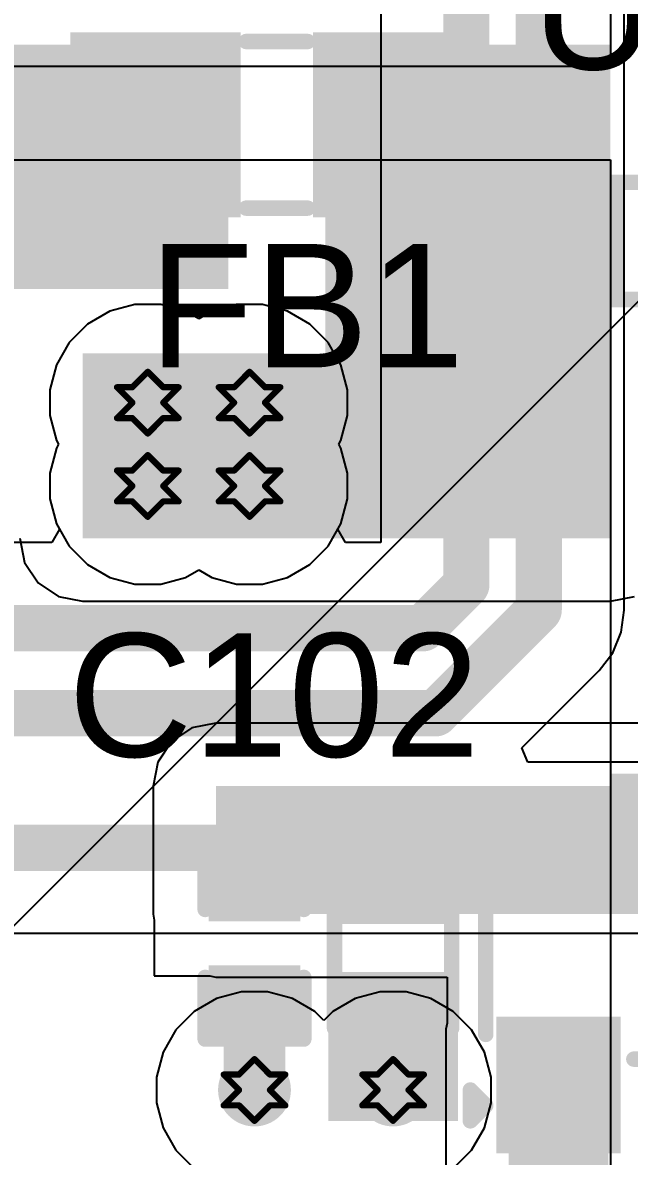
# Model space of a CAD drawing. Header units: inches. Extents: x -3 to 5437, y -3 to 5435.
# Drawn here: x 83.09 to 88.09, y 84.09 to 93.42 of the extents above; entities that cross this region are included whole.
import ezdxf

# ---------------------------------------------------------------- set-up
doc = ezdxf.new("R2010")
doc.units = ezdxf.units.IN
for name, color, linetype in [('Bottom Layer', 5, 'Continuous'), ('Bottom Solder', 6, 'Continuous'), ('Drill Drawing', 1, 'Continuous'), ('GND', 16, 'Continuous'), ('PWR', 76, 'Continuous'), ('Top Layer', 1, 'Continuous'), ('Top Overlay', 2, 'Continuous'), ('Top Paste', 8, 'Continuous'), ('Top Solder', 216, 'Continuous'), ('Via Holes', 16, 'Continuous')]:
    doc.layers.add(name, color=color, linetype=linetype)
doc.styles.add('Arial', font='', dxfattribs={"height": 0.2})
doc.styles.get('Arial').set_extended_font_data('Arial')

# ---------------------------------------------------------------- blocks, each defined once
blk = doc.blocks.new('I___0805_96')
at = {"layer": 'Top Layer'}
for points in [[(-1.6, 0.66), (-0.4, 0.66), (-0.4, -0.66), (-1.6, -0.66)], [(0.4, 0.66), (1.6, 0.66), (1.6, -0.66), (0.4, -0.66)]]:
    blk.add_hatch(color=1, dxfattribs=at).paths.add_polyline_path(points)
at = {"layer": 'Top Paste'}
for points in [[(-1.6, 0.66), (-0.4, 0.66), (-0.4, -0.66), (-1.6, -0.66)], [(0.4, 0.66), (1.6, 0.66), (1.6, -0.66), (0.4, -0.66)]]:
    blk.add_hatch(color=8, dxfattribs=at).paths.add_polyline_path(points)
at = {"layer": 'Top Solder'}
for points in [[(-1.7016, 0.7616), (-0.2984, 0.7616), (-0.2984, -0.7616), (-1.7016, -0.7616)], [(0.2984, 0.7616), (1.7016, 0.7616), (1.7016, -0.7616), (0.2984, -0.7616)]]:
    blk.add_hatch(color=216, dxfattribs=at).paths.add_polyline_path(points)
at = {"layer": 'Top Overlay'}
for points in [[(-0.254, 0.6858, 0.127, 0.127, 0), (0.254, 0.6858, 0.127, 0.127, 0)], [(-0.254, -0.6858, 0.127, 0.127, 0), (0.254, -0.6858, 0.127, 0.127, 0)]]:
    blk.add_lwpolyline(points, format="xyseb", dxfattribs=at)
for points in [[(-0.2857, 0.6858, 0.0635, 0.0635, 1), (-0.2223, 0.6858, 0.0635, 0.0635, 1)], [(0.2223, 0.6858, 0.0635, 0.0635, 1), (0.2857, 0.6858, 0.0635, 0.0635, 1)], [(-0.2857, -0.6858, 0.0635, 0.0635, 1), (-0.2223, -0.6858, 0.0635, 0.0635, 1)], [(0.2223, -0.6858, 0.0635, 0.0635, 1), (0.2857, -0.6858, 0.0635, 0.0635, 1)]]:
    blk.add_lwpolyline(points, format="xyseb", close=True, dxfattribs=at)
blk = doc.blocks.new('SOD_523_103')
at = {"layer": 'Top Layer'}
for points in [[(-0.9, 0.35), (-0.3, 0.35), (-0.3, -0.35), (-0.9, -0.35)], [(0.3, 0.35), (0.9, 0.35), (0.9, -0.35), (0.3, -0.35)]]:
    blk.add_hatch(color=1, dxfattribs=at).paths.add_polyline_path(points)
at = {"layer": 'Top Overlay'}
for points in [[(0.6655, 0.3556), (1.4275, 0.3556), (1.4275, 0.5334), (0.6655, 0.5334)], [(0.9449, -0.381), (1.4275, -0.381), (1.4275, 0.381), (0.9449, 0.381)], [(0.6655, -0.5334), (1.4275, -0.5334), (1.4275, -0.3556), (0.6655, -0.3556)]]:
    blk.add_hatch(color=2, dxfattribs=at).paths.add_polyline_path(points)
at = {"layer": 'Top Paste'}
for points in [[(-0.9, 0.35), (-0.3, 0.35), (-0.3, -0.35), (-0.9, -0.35)], [(0.3, 0.35), (0.9, 0.35), (0.9, -0.35), (0.3, -0.35)]]:
    blk.add_hatch(color=8, dxfattribs=at).paths.add_polyline_path(points)
at = {"layer": 'Top Solder'}
for points in [[(-1.0016, 0.4516), (-0.1984, 0.4516), (-0.1984, -0.4516), (-1.0016, -0.4516)], [(0.1984, 0.4516), (1.0016, 0.4516), (1.0016, -0.4516), (0.1984, -0.4516)]]:
    blk.add_hatch(color=216, dxfattribs=at).paths.add_polyline_path(points)
at = {"layer": 'Top Overlay'}
for points in [[(0.6604, 0.4826, 0.127, 0.127, 0), (-0.6096, 0.4826, 0.127, 0.127, 0)], [(-0.6096, 0.4818, 0.127, 0.127, 0), (-0.6096, 0.4318, 0.127, 0.127, 0)], [(-0.6096, -0.4318, 0.127, 0.127, 0), (-0.6096, -0.4818, 0.127, 0.127, 0)], [(0.6604, -0.4826, 0.127, 0.127, 0), (-0.6096, -0.4826, 0.127, 0.127, 0)]]:
    blk.add_lwpolyline(points, format="xyseb", dxfattribs=at)
for points in [[(-0.6413, 0.4826, 0.0635, 0.0635, 1), (-0.5778, 0.4826, 0.0635, 0.0635, 1)], [(-0.6413, 0.4818, 0.0635, 0.0635, 1), (-0.5778, 0.4818, 0.0635, 0.0635, 1)], [(-0.6413, 0.4318, 0.0635, 0.0635, 1), (-0.5778, 0.4318, 0.0635, 0.0635, 1)], [(0.6287, 0.4826, 0.0635, 0.0635, 1), (0.6921, 0.4826, 0.0635, 0.0635, 1)], [(-0.6413, -0.4318, 0.0635, 0.0635, 1), (-0.5778, -0.4318, 0.0635, 0.0635, 1)], [(-0.6413, -0.4818, 0.0635, 0.0635, 1), (-0.5778, -0.4818, 0.0635, 0.0635, 1)], [(-0.6413, -0.4826, 0.0635, 0.0635, 1), (-0.5778, -0.4826, 0.0635, 0.0635, 1)], [(0.6287, -0.4826, 0.0635, 0.0635, 1), (0.6921, -0.4826, 0.0635, 0.0635, 1)]]:
    blk.add_lwpolyline(points, format="xyseb", close=True, dxfattribs=at)
blk = doc.blocks.new('SOT_23_197')
at = {"layer": 'Top Layer'}
for points in [[(-0.41, 1.46), (0.41, 1.46), (0.41, 0.54), (-0.41, 0.54)], [(-1.36, -0.54), (-0.54, -0.54), (-0.54, -1.46), (-1.36, -1.46)], [(0.54, -0.54), (1.36, -0.54), (1.36, -1.46), (0.54, -1.46)]]:
    blk.add_hatch(color=1, dxfattribs=at).paths.add_polyline_path(points)
at = {"layer": 'Top Paste'}
for points in [[(-0.41, 1.46), (0.41, 1.46), (0.41, 0.54), (-0.41, 0.54)], [(-1.36, -0.54), (-0.54, -0.54), (-0.54, -1.46), (-1.36, -1.46)], [(0.54, -0.54), (1.36, -0.54), (1.36, -1.46), (0.54, -1.46)]]:
    blk.add_hatch(color=8, dxfattribs=at).paths.add_polyline_path(points)
at = {"layer": 'Top Solder'}
for points in [[(-0.5116, 1.5616), (0.5116, 1.5616), (0.5116, 0.4384), (-0.5116, 0.4384)], [(-1.4616, -0.4384), (-0.4384, -0.4384), (-0.4384, -1.5616), (-1.4616, -1.5616)], [(0.4384, -0.4384), (1.4616, -0.4384), (1.4616, -1.5616), (0.4384, -1.5616)]]:
    blk.add_hatch(color=216, dxfattribs=at).paths.add_polyline_path(points)
at = {"layer": 'Top Overlay'}
for points in [[(-1.5494, 0.8128, 0.127, 0.127, 0), (-0.5588, 0.8128, 0.127, 0.127, 0)], [(-1.5494, -0.5842, 0.127, 0.127, 0), (-1.5494, 0.8128, 0.127, 0.127, 0)], [(0.5588, 0.8128, 0.127, 0.127, 0), (1.5494, 0.8128, 0.127, 0.127, 0)], [(1.5494, -0.5842, 0.127, 0.127, 0), (1.5494, 0.8128, 0.127, 0.127, 0)], [(-0.3302, -0.7874, 0.127, 0.127, 0), (0.3302, -0.7874, 0.127, 0.127, 0)], [(-1.6764, -1.2954, 0.127, 0.127, 0), (-1.6764, -1.0414, 0.127, 0.127, 0)], [(-1.6764, -1.0414, 0.127, 0.127, 0), (-1.5494, -1.1684, 0.127, 0.127, 0)], [(-1.6764, -1.2954, 0.127, 0.127, 0), (-1.5494, -1.1684, 0.127, 0.127, 0)]]:
    blk.add_lwpolyline(points, format="xyseb", dxfattribs=at)
for points in [[(-1.5812, 0.8128, 0.0635, 0.0635, 1), (-1.5176, 0.8128, 0.0635, 0.0635, 1)], [(-1.5812, 0.8128, 0.0635, 0.0635, 1), (-1.5176, 0.8128, 0.0635, 0.0635, 1)], [(-0.5905, 0.8128, 0.0635, 0.0635, 1), (-0.5271, 0.8128, 0.0635, 0.0635, 1)], [(0.5271, 0.8128, 0.0635, 0.0635, 1), (0.5905, 0.8128, 0.0635, 0.0635, 1)], [(1.5176, 0.8128, 0.0635, 0.0635, 1), (1.5812, 0.8128, 0.0635, 0.0635, 1)], [(1.5176, 0.8128, 0.0635, 0.0635, 1), (1.5812, 0.8128, 0.0635, 0.0635, 1)], [(-1.5812, -0.5842, 0.0635, 0.0635, 1), (-1.5176, -0.5842, 0.0635, 0.0635, 1)], [(1.5176, -0.5842, 0.0635, 0.0635, 1), (1.5812, -0.5842, 0.0635, 0.0635, 1)], [(-0.3619, -0.7874, 0.0635, 0.0635, 1), (-0.2984, -0.7874, 0.0635, 0.0635, 1)], [(0.2984, -0.7874, 0.0635, 0.0635, 1), (0.3619, -0.7874, 0.0635, 0.0635, 1)], [(-1.7082, -1.0414, 0.0635, 0.0635, 1), (-1.6446, -1.0414, 0.0635, 0.0635, 1)], [(-1.7082, -1.0414, 0.0635, 0.0635, 1), (-1.6446, -1.0414, 0.0635, 0.0635, 1)], [(-1.5812, -1.1684, 0.0635, 0.0635, 1), (-1.5176, -1.1684, 0.0635, 0.0635, 1)], [(-1.5812, -1.1684, 0.0635, 0.0635, 1), (-1.5176, -1.1684, 0.0635, 0.0635, 1)], [(-1.7082, -1.2954, 0.0635, 0.0635, 1), (-1.6446, -1.2954, 0.0635, 0.0635, 1)], [(-1.7082, -1.2954, 0.0635, 0.0635, 1), (-1.6446, -1.2954, 0.0635, 0.0635, 1)]]:
    blk.add_lwpolyline(points, format="xyseb", close=True, dxfattribs=at)
blk = doc.blocks.new('SOD_523_210')
at = {"layer": 'Top Layer'}
for points in [[(-0.9, 0.35), (-0.3, 0.35), (-0.3, -0.35), (-0.9, -0.35)], [(0.3, 0.35), (0.9, 0.35), (0.9, -0.35), (0.3, -0.35)]]:
    blk.add_hatch(color=1, dxfattribs=at).paths.add_polyline_path(points)
at = {"layer": 'Top Overlay'}
for points in [[(0.6604, 0.3556), (1.4224, 0.3556), (1.4224, 0.5334), (0.6604, 0.5334)], [(0.9398, -0.381), (1.4224, -0.381), (1.4224, 0.381), (0.9398, 0.381)], [(0.6604, -0.5334), (1.4224, -0.5334), (1.4224, -0.3556), (0.6604, -0.3556)]]:
    blk.add_hatch(color=2, dxfattribs=at).paths.add_polyline_path(points)
at = {"layer": 'Top Paste'}
for points in [[(-0.9, 0.35), (-0.3, 0.35), (-0.3, -0.35), (-0.9, -0.35)], [(0.3, 0.35), (0.9, 0.35), (0.9, -0.35), (0.3, -0.35)]]:
    blk.add_hatch(color=8, dxfattribs=at).paths.add_polyline_path(points)
at = {"layer": 'Top Solder'}
for points in [[(-1.0016, 0.4516), (-0.1984, 0.4516), (-0.1984, -0.4516), (-1.0016, -0.4516)], [(0.1984, 0.4516), (1.0016, 0.4516), (1.0016, -0.4516), (0.1984, -0.4516)]]:
    blk.add_hatch(color=216, dxfattribs=at).paths.add_polyline_path(points)
at = {"layer": 'Top Overlay'}
for points in [[(0.6604, 0.4826, 0.127, 0.127, 0), (-0.6096, 0.4826, 0.127, 0.127, 0)], [(-0.6096, 0.4318, 0.127, 0.127, 0), (-0.6096, 0.4818, 0.127, 0.127, 0)], [(-0.6096, -0.4818, 0.127, 0.127, 0), (-0.6096, -0.4318, 0.127, 0.127, 0)], [(0.6604, -0.4826, 0.127, 0.127, 0), (-0.6096, -0.4826, 0.127, 0.127, 0)]]:
    blk.add_lwpolyline(points, format="xyseb", dxfattribs=at)
for points in [[(-0.6413, 0.4826, 0.0635, 0.0635, 1), (-0.5778, 0.4826, 0.0635, 0.0635, 1)], [(-0.6413, 0.4818, 0.0635, 0.0635, 1), (-0.5778, 0.4818, 0.0635, 0.0635, 1)], [(-0.6413, 0.4318, 0.0635, 0.0635, 1), (-0.5778, 0.4318, 0.0635, 0.0635, 1)], [(0.6287, 0.4826, 0.0635, 0.0635, 1), (0.6921, 0.4826, 0.0635, 0.0635, 1)], [(-0.6413, -0.4318, 0.0635, 0.0635, 1), (-0.5778, -0.4318, 0.0635, 0.0635, 1)], [(-0.6413, -0.4818, 0.0635, 0.0635, 1), (-0.5778, -0.4818, 0.0635, 0.0635, 1)], [(-0.6413, -0.4826, 0.0635, 0.0635, 1), (-0.5778, -0.4826, 0.0635, 0.0635, 1)], [(0.6287, -0.4826, 0.0635, 0.0635, 1), (0.6921, -0.4826, 0.0635, 0.0635, 1)]]:
    blk.add_lwpolyline(points, format="xyseb", close=True, dxfattribs=at)
blk = doc.blocks.new('C___0402_217')
at = {"layer": 'Top Layer'}
for points in [[(-0.6985, -0.3175), (-0.6985, 0.3175), (-0.2413, 0.3175), (-0.2413, -0.3175)], [(0.2413, -0.3175), (0.2413, 0.3175), (0.6985, 0.3175), (0.6985, -0.3175)]]:
    blk.add_hatch(color=1, dxfattribs=at).paths.add_polyline_path(points)
at = {"layer": 'Top Paste'}
for points in [[(-0.6985, -0.3175), (-0.6985, 0.3175), (-0.2413, 0.3175), (-0.2413, -0.3175)], [(0.2413, -0.3175), (0.2413, 0.3175), (0.6985, 0.3175), (0.6985, -0.3175)]]:
    blk.add_hatch(color=8, dxfattribs=at).paths.add_polyline_path(points)
at = {"layer": 'Top Solder'}
for points in [[(-0.7585, -0.3775), (-0.7585, 0.3775), (-0.1813, 0.3775), (-0.1813, -0.3775)], [(0.1813, -0.3775), (0.1813, 0.3775), (0.7585, 0.3775), (0.7585, -0.3775)]]:
    blk.add_hatch(color=216, dxfattribs=at).paths.add_polyline_path(points)
at = {"layer": 'Top Overlay'}
for points in [[(-0.7874, 0.4064, 0.127, 0.127, 0), (-0.7874, -0.4064, 0.127, 0.127, 0)], [(-0.7874, 0.4064, 0.127, 0.127, 0), (-0.2794, 0.4064, 0.127, 0.127, 0)], [(0.2794, 0.4064, 0.127, 0.127, 0), (0.7874, 0.4064, 0.127, 0.127, 0)], [(0.7874, 0.4064, 0.127, 0.127, 0), (0.7874, -0.4064, 0.127, 0.127, 0)], [(-0.7874, -0.4064, 0.127, 0.127, 0), (-0.2794, -0.4064, 0.127, 0.127, 0)], [(0.2794, -0.4064, 0.127, 0.127, 0), (0.7874, -0.4064, 0.127, 0.127, 0)]]:
    blk.add_lwpolyline(points, format="xyseb", dxfattribs=at)
for points in [[(-0.8191, 0.4064, 0.0635, 0.0635, 1), (-0.7556, 0.4064, 0.0635, 0.0635, 1)], [(-0.8191, 0.4064, 0.0635, 0.0635, 1), (-0.7556, 0.4064, 0.0635, 0.0635, 1)], [(-0.3111, 0.4064, 0.0635, 0.0635, 1), (-0.2477, 0.4064, 0.0635, 0.0635, 1)], [(0.2477, 0.4064, 0.0635, 0.0635, 1), (0.3111, 0.4064, 0.0635, 0.0635, 1)], [(0.7556, 0.4064, 0.0635, 0.0635, 1), (0.8191, 0.4064, 0.0635, 0.0635, 1)], [(0.7556, 0.4064, 0.0635, 0.0635, 1), (0.8191, 0.4064, 0.0635, 0.0635, 1)], [(-0.8191, -0.4064, 0.0635, 0.0635, 1), (-0.7556, -0.4064, 0.0635, 0.0635, 1)], [(-0.8191, -0.4064, 0.0635, 0.0635, 1), (-0.7556, -0.4064, 0.0635, 0.0635, 1)], [(-0.3111, -0.4064, 0.0635, 0.0635, 1), (-0.2477, -0.4064, 0.0635, 0.0635, 1)], [(0.2477, -0.4064, 0.0635, 0.0635, 1), (0.3111, -0.4064, 0.0635, 0.0635, 1)], [(0.7556, -0.4064, 0.0635, 0.0635, 1), (0.8191, -0.4064, 0.0635, 0.0635, 1)], [(0.7556, -0.4064, 0.0635, 0.0635, 1), (0.8191, -0.4064, 0.0635, 0.0635, 1)]]:
    blk.add_lwpolyline(points, format="xyseb", close=True, dxfattribs=at)

msp = doc.modelspace()

# ---------------------------------------------------------------- hatches: boundary and pattern name
at = {"layer": 'Bottom Layer'}
h = msp.add_hatch(color=5, dxfattribs=at)
edge = h.paths.add_edge_path()
edge.add_arc((84.1248, 90.297), 0.3, 0, 360)
h = msp.add_hatch(color=5, dxfattribs=at)
edge = h.paths.add_edge_path()
edge.add_arc((84.963, 90.297), 0.3, 0, 360)
h = msp.add_hatch(color=5, dxfattribs=at)
edge = h.paths.add_edge_path()
edge.add_arc((84.1248, 89.6112), 0.3, 0, 360)
h = msp.add_hatch(color=5, dxfattribs=at)
edge = h.paths.add_edge_path()
edge.add_arc((84.963, 89.6112), 0.3, 0, 360)
h = msp.add_hatch(color=5, dxfattribs=at)
edge = h.paths.add_edge_path()
edge.add_arc((85.0036, 84.6396), 0.3, 0, 360)
h = msp.add_hatch(color=5, dxfattribs=at)
edge = h.paths.add_edge_path()
edge.add_arc((86.1452, 84.6396), 0.3, 0, 360)
at = {"layer": 'GND'}
h = msp.add_hatch(color=16, dxfattribs=at)
edge = h.paths.add_edge_path()
edge.add_arc((84.1248, 90.297), 0.3, 0, 360)
h = msp.add_hatch(color=16, dxfattribs=at)
edge = h.paths.add_edge_path()
edge.add_arc((84.963, 90.297), 0.3, 0, 360)
h = msp.add_hatch(color=16, dxfattribs=at)
edge = h.paths.add_edge_path()
edge.add_arc((84.1248, 89.6112), 0.3, 0, 360)
h = msp.add_hatch(color=16, dxfattribs=at)
edge = h.paths.add_edge_path()
edge.add_arc((84.963, 89.6112), 0.3, 0, 360)
h = msp.add_hatch(color=16, dxfattribs=at)
edge = h.paths.add_edge_path()
edge.add_arc((85.0036, 84.6396), 0.3, 0, 360)
h = msp.add_hatch(color=16, dxfattribs=at)
edge = h.paths.add_edge_path()
edge.add_arc((86.1452, 84.6396), 0.3, 0, 360)
at = {"layer": 'PWR'}
h = msp.add_hatch(color=76, dxfattribs=at)
edge = h.paths.add_edge_path()
edge.add_arc((84.1248, 90.297), 0.3, 0, 360)
h = msp.add_hatch(color=76, dxfattribs=at)
edge = h.paths.add_edge_path()
edge.add_arc((84.963, 90.297), 0.3, 0, 360)
h = msp.add_hatch(color=76, dxfattribs=at)
edge = h.paths.add_edge_path()
edge.add_arc((84.1248, 89.6112), 0.3, 0, 360)
h = msp.add_hatch(color=76, dxfattribs=at)
edge = h.paths.add_edge_path()
edge.add_arc((84.963, 89.6112), 0.3, 0, 360)
h = msp.add_hatch(color=76, dxfattribs=at)
edge = h.paths.add_edge_path()
edge.add_arc((85.0036, 84.6396), 0.3, 0, 360)
h = msp.add_hatch(color=76, dxfattribs=at)
edge = h.paths.add_edge_path()
edge.add_arc((86.1452, 84.6396), 0.3, 0, 360)
at = {"layer": 'Top Layer'}
for points in [[(72.373, 92.4401), (83.9616, 92.4401), (83.9616, 93.2443), (72.373, 93.2443)], [(78.7228, 91.2329), (84.7882, 91.2329), (84.7882, 93.2439), (78.7228, 93.2439)], [(85.5882, 89.1803), (87.9348, 89.1803), (87.9348, 93.2439), (85.5882, 93.2439)], [(83.5882, 89.1803), (87.8496, 89.1803), (87.8496, 90.7043), (83.5882, 90.7043)], [(84.6861, 86.0872), (89.818, 86.0872), (89.818, 87.1408), (84.6861, 87.1408)], [(87.098, 83.224), (87.918, 83.224), (87.918, 85.1408), (87.098, 85.1408)]]:
    msp.add_hatch(color=1, dxfattribs=at).paths.add_polyline_path(points)
h = msp.add_hatch(color=1, dxfattribs=at)
edge = h.paths.add_edge_path()
edge.add_arc((84.1248, 90.297), 0.3, 0, 360)
h = msp.add_hatch(color=1, dxfattribs=at)
edge = h.paths.add_edge_path()
edge.add_arc((84.963, 90.297), 0.3, 0, 360)
h = msp.add_hatch(color=1, dxfattribs=at)
edge = h.paths.add_edge_path()
edge.add_arc((84.1248, 89.6112), 0.3, 0, 360)
h = msp.add_hatch(color=1, dxfattribs=at)
edge = h.paths.add_edge_path()
edge.add_arc((84.963, 89.6112), 0.3, 0, 360)
h = msp.add_hatch(color=1, dxfattribs=at)
edge = h.paths.add_edge_path()
edge.add_arc((85.0036, 84.6396), 0.3, 0, 360)
h = msp.add_hatch(color=1, dxfattribs=at)
edge = h.paths.add_edge_path()
edge.add_arc((86.1452, 84.6396), 0.3, 0, 360)
at = {"layer": 'Via Holes'}
h = msp.add_hatch(color=7, dxfattribs=at)
edge = h.paths.add_edge_path()
edge.add_arc((84.1248, 90.297), 0.15, 0, 360)
h = msp.add_hatch(color=7, dxfattribs=at)
edge = h.paths.add_edge_path()
edge.add_arc((84.963, 90.297), 0.15, 0, 360)
h = msp.add_hatch(color=7, dxfattribs=at)
edge = h.paths.add_edge_path()
edge.add_arc((84.1248, 89.6112), 0.15, 0, 360)
h = msp.add_hatch(color=7, dxfattribs=at)
edge = h.paths.add_edge_path()
edge.add_arc((84.963, 89.6112), 0.15, 0, 360)
h = msp.add_hatch(color=7, dxfattribs=at)
edge = h.paths.add_edge_path()
edge.add_arc((85.0036, 84.6396), 0.15, 0, 360)
h = msp.add_hatch(color=7, dxfattribs=at)
edge = h.paths.add_edge_path()
edge.add_arc((86.1452, 84.6396), 0.15, 0, 360)

# ---------------------------------------------------------------- linework, layer by layer
at = {"layer": 'Bottom Layer'}
for p, q in [((88.0491, 88.5902), (88.0491, 93.8904)), ((86.0438, 93.8224), (86.0438, 89.1446)), ((84.0184, 91.105), (83.8129, 91.0499)), ((84.2312, 91.105), (84.0184, 91.105)), ((84.4367, 91.0499), (84.2312, 91.105)), ((84.8566, 91.105), (84.6511, 91.0499)), ((85.0694, 91.105), (84.8566, 91.105)), ((85.2749, 91.0499), (85.0694, 91.105)), ((83.8129, 91.0499), (83.6287, 90.9436)), ((84.5439, 90.988), (84.4367, 91.0499)), ((84.6511, 91.0499), (84.5439, 90.988)), ((85.4591, 90.9436), (85.2749, 91.0499)), ((83.6287, 90.9436), (83.4783, 90.7931)), ((85.6096, 90.7931), (85.4591, 90.9436)), ((83.4783, 90.7931), (83.3719, 90.6089)), ((85.7159, 90.6089), (85.6096, 90.7931)), ((83.3719, 90.6089), (83.3168, 90.4034)), ((85.771, 90.4034), (85.7159, 90.6089)), ((83.3168, 90.4034), (83.3168, 90.1906)), ((85.771, 90.1906), (85.771, 90.4034)), ((83.3168, 90.1906), (83.3719, 89.9851)), ((85.7159, 89.9851), (85.771, 90.1906)), ((83.3719, 89.9851), (83.3898, 89.9541)), ((83.3898, 89.9541), (83.3719, 89.9231)), ((85.698, 89.9541), (85.7159, 89.9851)), ((85.7159, 89.9231), (85.698, 89.9541)), ((83.3719, 89.9231), (83.3168, 89.7176)), ((85.771, 89.7176), (85.7159, 89.9231)), ((83.3168, 89.7176), (83.3168, 89.5048)), ((85.771, 89.5048), (85.771, 89.7176)), ((83.3168, 89.5048), (83.3719, 89.2993)), ((85.7159, 89.2993), (85.771, 89.5048)), ((83.3977, 89.2546), (83.3342, 89.1446)), ((83.3719, 89.2993), (83.3977, 89.2546)), ((85.6901, 89.2546), (85.7159, 89.2993)), ((85.7536, 89.1446), (85.6901, 89.2546)), ((83.3342, 89.1446), (77.4552, 89.1446)), ((86.0438, 89.1446), (85.7536, 89.1446)), ((88.0251, 88.4079), (88.0491, 88.5902)), ((87.9547, 88.238), (88.0251, 88.4079)), ((87.8428, 88.092), (87.9547, 88.238)), ((87.2064, 87.4556), (87.8428, 88.092)), ((87.255, 87.3383), (87.2064, 87.4556)), ((88.9495, 87.3383), (87.255, 87.3383)), ((81.3088, 85.9293), (88.9495, 85.9293))]:
    msp.add_line(p, q, dxfattribs=at)
for points in [[(86.7484, 88.7975, 0.381, 0.381, 0), (86.7484, 94.2123, 0.381, 0.381, 0)], [(87.3446, 88.5902, 0.381, 0.381, 0), (87.3446, 94.1823, 0.381, 0.381, 0)], [(86.3909, 88.4401, 0.381, 0.381, 0), (86.7484, 88.7975, 0.381, 0.381, 0)], [(86.4944, 87.7401, 0.381, 0.381, 0), (87.3446, 88.5902, 0.381, 0.381, 0)], [(77.0595, 88.4401, 0.381, 0.381, 0), (86.3909, 88.4401, 0.381, 0.381, 0)], [(78.383, 87.7401, 0.381, 0.381, 0), (86.4944, 87.7401, 0.381, 0.381, 0)], [(73.8006, 86.6338, 0.381, 0.381, 0), (89.3452, 86.6338, 0.381, 0.381, 0)]]:
    msp.add_lwpolyline(points, format="xyseb", dxfattribs=at)
for points in [[(86.6531, 88.7975, 0.1905, 0.1905, 1), (86.8436, 88.7975, 0.1905, 0.1905, 1)], [(86.6531, 88.7975, 0.1905, 0.1905, 1), (86.8436, 88.7975, 0.1905, 0.1905, 1)], [(87.2493, 88.5902, 0.1905, 0.1905, 1), (87.4398, 88.5902, 0.1905, 0.1905, 1)], [(87.2493, 88.5902, 0.1905, 0.1905, 1), (87.4398, 88.5902, 0.1905, 0.1905, 1)], [(86.2957, 88.4401, 0.1905, 0.1905, 1), (86.4862, 88.4401, 0.1905, 0.1905, 1)], [(86.2957, 88.4401, 0.1905, 0.1905, 1), (86.4862, 88.4401, 0.1905, 0.1905, 1)], [(86.3992, 87.7401, 0.1905, 0.1905, 1), (86.5897, 87.7401, 0.1905, 0.1905, 1)], [(86.3992, 87.7401, 0.1905, 0.1905, 1), (86.5897, 87.7401, 0.1905, 0.1905, 1)]]:
    msp.add_lwpolyline(points, format="xyseb", close=True, dxfattribs=at)
at = {"layer": 'Bottom Solder'}
msp.add_line((0.3381, 3.382), (5436.9008, 5435.1662), dxfattribs=at)
at = {"layer": 'Drill Drawing'}
for points in [[(83.9978, 90.424, 0.0508, 0.0508, 0), (84.1248, 90.551, 0.0508, 0.0508, 0)], [(84.1248, 90.551, 0.0508, 0.0508, 0), (84.2518, 90.424, 0.0508, 0.0508, 0)], [(84.836, 90.424, 0.0508, 0.0508, 0), (84.963, 90.551, 0.0508, 0.0508, 0)], [(84.963, 90.551, 0.0508, 0.0508, 0), (85.09, 90.424, 0.0508, 0.0508, 0)], [(83.8708, 90.424, 0.0508, 0.0508, 0), (83.9978, 90.297, 0.0508, 0.0508, 0)], [(83.8708, 90.424, 0.0508, 0.0508, 0), (83.9978, 90.424, 0.0508, 0.0508, 0)], [(84.2518, 90.424, 0.0508, 0.0508, 0), (84.3788, 90.424, 0.0508, 0.0508, 0)], [(84.2518, 90.297, 0.0508, 0.0508, 0), (84.3788, 90.424, 0.0508, 0.0508, 0)], [(84.709, 90.424, 0.0508, 0.0508, 0), (84.836, 90.297, 0.0508, 0.0508, 0)], [(84.709, 90.424, 0.0508, 0.0508, 0), (84.836, 90.424, 0.0508, 0.0508, 0)], [(85.09, 90.424, 0.0508, 0.0508, 0), (85.217, 90.424, 0.0508, 0.0508, 0)], [(85.09, 90.297, 0.0508, 0.0508, 0), (85.217, 90.424, 0.0508, 0.0508, 0)], [(83.8708, 90.17, 0.0508, 0.0508, 0), (83.9978, 90.297, 0.0508, 0.0508, 0)], [(84.2518, 90.297, 0.0508, 0.0508, 0), (84.3788, 90.17, 0.0508, 0.0508, 0)], [(84.709, 90.17, 0.0508, 0.0508, 0), (84.836, 90.297, 0.0508, 0.0508, 0)], [(85.09, 90.297, 0.0508, 0.0508, 0), (85.217, 90.17, 0.0508, 0.0508, 0)], [(83.8708, 90.17, 0.0508, 0.0508, 0), (83.9978, 90.17, 0.0508, 0.0508, 0)], [(83.9978, 90.17, 0.0508, 0.0508, 0), (84.1248, 90.043, 0.0508, 0.0508, 0)], [(84.1248, 90.043, 0.0508, 0.0508, 0), (84.2518, 90.17, 0.0508, 0.0508, 0)], [(84.2518, 90.17, 0.0508, 0.0508, 0), (84.3788, 90.17, 0.0508, 0.0508, 0)], [(84.709, 90.17, 0.0508, 0.0508, 0), (84.836, 90.17, 0.0508, 0.0508, 0)], [(84.836, 90.17, 0.0508, 0.0508, 0), (84.963, 90.043, 0.0508, 0.0508, 0)], [(84.963, 90.043, 0.0508, 0.0508, 0), (85.09, 90.17, 0.0508, 0.0508, 0)], [(85.09, 90.17, 0.0508, 0.0508, 0), (85.217, 90.17, 0.0508, 0.0508, 0)], [(83.9978, 89.7382, 0.0508, 0.0508, 0), (84.1248, 89.8652, 0.0508, 0.0508, 0)], [(84.1248, 89.8652, 0.0508, 0.0508, 0), (84.2518, 89.7382, 0.0508, 0.0508, 0)], [(84.836, 89.7382, 0.0508, 0.0508, 0), (84.963, 89.8652, 0.0508, 0.0508, 0)], [(84.963, 89.8652, 0.0508, 0.0508, 0), (85.09, 89.7382, 0.0508, 0.0508, 0)], [(83.8708, 89.7382, 0.0508, 0.0508, 0), (83.9978, 89.6112, 0.0508, 0.0508, 0)], [(83.8708, 89.7382, 0.0508, 0.0508, 0), (83.9978, 89.7382, 0.0508, 0.0508, 0)], [(84.2518, 89.7382, 0.0508, 0.0508, 0), (84.3788, 89.7382, 0.0508, 0.0508, 0)], [(84.2518, 89.6112, 0.0508, 0.0508, 0), (84.3788, 89.7382, 0.0508, 0.0508, 0)], [(84.709, 89.7382, 0.0508, 0.0508, 0), (84.836, 89.6112, 0.0508, 0.0508, 0)], [(84.709, 89.7382, 0.0508, 0.0508, 0), (84.836, 89.7382, 0.0508, 0.0508, 0)], [(85.09, 89.7382, 0.0508, 0.0508, 0), (85.217, 89.7382, 0.0508, 0.0508, 0)], [(85.09, 89.6112, 0.0508, 0.0508, 0), (85.217, 89.7382, 0.0508, 0.0508, 0)], [(83.8708, 89.4842, 0.0508, 0.0508, 0), (83.9978, 89.6112, 0.0508, 0.0508, 0)], [(84.2518, 89.6112, 0.0508, 0.0508, 0), (84.3788, 89.4842, 0.0508, 0.0508, 0)], [(84.709, 89.4842, 0.0508, 0.0508, 0), (84.836, 89.6112, 0.0508, 0.0508, 0)], [(85.09, 89.6112, 0.0508, 0.0508, 0), (85.217, 89.4842, 0.0508, 0.0508, 0)], [(83.8708, 89.4842, 0.0508, 0.0508, 0), (83.9978, 89.4842, 0.0508, 0.0508, 0)], [(83.9978, 89.4842, 0.0508, 0.0508, 0), (84.1248, 89.3572, 0.0508, 0.0508, 0)], [(84.1248, 89.3572, 0.0508, 0.0508, 0), (84.2518, 89.4842, 0.0508, 0.0508, 0)], [(84.2518, 89.4842, 0.0508, 0.0508, 0), (84.3788, 89.4842, 0.0508, 0.0508, 0)], [(84.709, 89.4842, 0.0508, 0.0508, 0), (84.836, 89.4842, 0.0508, 0.0508, 0)], [(84.836, 89.4842, 0.0508, 0.0508, 0), (84.963, 89.3572, 0.0508, 0.0508, 0)], [(84.963, 89.3572, 0.0508, 0.0508, 0), (85.09, 89.4842, 0.0508, 0.0508, 0)], [(85.09, 89.4842, 0.0508, 0.0508, 0), (85.217, 89.4842, 0.0508, 0.0508, 0)], [(84.8766, 84.7666, 0.0508, 0.0508, 0), (85.0036, 84.8936, 0.0508, 0.0508, 0)], [(85.0036, 84.8936, 0.0508, 0.0508, 0), (85.1306, 84.7666, 0.0508, 0.0508, 0)], [(86.0182, 84.7666, 0.0508, 0.0508, 0), (86.1452, 84.8936, 0.0508, 0.0508, 0)], [(86.1452, 84.8936, 0.0508, 0.0508, 0), (86.2722, 84.7666, 0.0508, 0.0508, 0)], [(84.7496, 84.7666, 0.0508, 0.0508, 0), (84.8766, 84.6396, 0.0508, 0.0508, 0)], [(84.7496, 84.7666, 0.0508, 0.0508, 0), (84.8766, 84.7666, 0.0508, 0.0508, 0)], [(85.1306, 84.7666, 0.0508, 0.0508, 0), (85.2576, 84.7666, 0.0508, 0.0508, 0)], [(85.1306, 84.6396, 0.0508, 0.0508, 0), (85.2576, 84.7666, 0.0508, 0.0508, 0)], [(85.8912, 84.7666, 0.0508, 0.0508, 0), (86.0182, 84.6396, 0.0508, 0.0508, 0)], [(85.8912, 84.7666, 0.0508, 0.0508, 0), (86.0182, 84.7666, 0.0508, 0.0508, 0)], [(86.2722, 84.7666, 0.0508, 0.0508, 0), (86.3992, 84.7666, 0.0508, 0.0508, 0)], [(86.2722, 84.6396, 0.0508, 0.0508, 0), (86.3992, 84.7666, 0.0508, 0.0508, 0)], [(84.7496, 84.5126, 0.0508, 0.0508, 0), (84.8766, 84.6396, 0.0508, 0.0508, 0)], [(85.1306, 84.6396, 0.0508, 0.0508, 0), (85.2576, 84.5126, 0.0508, 0.0508, 0)], [(85.8912, 84.5126, 0.0508, 0.0508, 0), (86.0182, 84.6396, 0.0508, 0.0508, 0)], [(86.2722, 84.6396, 0.0508, 0.0508, 0), (86.3992, 84.5126, 0.0508, 0.0508, 0)], [(84.7496, 84.5126, 0.0508, 0.0508, 0), (84.8766, 84.5126, 0.0508, 0.0508, 0)], [(84.8766, 84.5126, 0.0508, 0.0508, 0), (85.0036, 84.3856, 0.0508, 0.0508, 0)], [(85.0036, 84.3856, 0.0508, 0.0508, 0), (85.1306, 84.5126, 0.0508, 0.0508, 0)], [(85.1306, 84.5126, 0.0508, 0.0508, 0), (85.2576, 84.5126, 0.0508, 0.0508, 0)], [(85.8912, 84.5126, 0.0508, 0.0508, 0), (86.0182, 84.5126, 0.0508, 0.0508, 0)], [(86.0182, 84.5126, 0.0508, 0.0508, 0), (86.1452, 84.3856, 0.0508, 0.0508, 0)], [(86.1452, 84.3856, 0.0508, 0.0508, 0), (86.2722, 84.5126, 0.0508, 0.0508, 0)], [(86.2722, 84.5126, 0.0508, 0.0508, 0), (86.3992, 84.5126, 0.0508, 0.0508, 0)]]:
    msp.add_lwpolyline(points, format="xyseb", dxfattribs=at)
for points in [[(84.1121, 90.551, 0.0254, 0.0254, 1), (84.1375, 90.551, 0.0254, 0.0254, 1)], [(84.1121, 90.551, 0.0254, 0.0254, 1), (84.1375, 90.551, 0.0254, 0.0254, 1)], [(84.9503, 90.551, 0.0254, 0.0254, 1), (84.9757, 90.551, 0.0254, 0.0254, 1)], [(84.9503, 90.551, 0.0254, 0.0254, 1), (84.9757, 90.551, 0.0254, 0.0254, 1)], [(83.8581, 90.424, 0.0254, 0.0254, 1), (83.8835, 90.424, 0.0254, 0.0254, 1)], [(83.8581, 90.424, 0.0254, 0.0254, 1), (83.8835, 90.424, 0.0254, 0.0254, 1)], [(83.9851, 90.424, 0.0254, 0.0254, 1), (84.0105, 90.424, 0.0254, 0.0254, 1)], [(83.9851, 90.424, 0.0254, 0.0254, 1), (84.0105, 90.424, 0.0254, 0.0254, 1)], [(84.2391, 90.424, 0.0254, 0.0254, 1), (84.2645, 90.424, 0.0254, 0.0254, 1)], [(84.2391, 90.424, 0.0254, 0.0254, 1), (84.2645, 90.424, 0.0254, 0.0254, 1)], [(84.3661, 90.424, 0.0254, 0.0254, 1), (84.3915, 90.424, 0.0254, 0.0254, 1)], [(84.3661, 90.424, 0.0254, 0.0254, 1), (84.3915, 90.424, 0.0254, 0.0254, 1)], [(84.6963, 90.424, 0.0254, 0.0254, 1), (84.7217, 90.424, 0.0254, 0.0254, 1)], [(84.6963, 90.424, 0.0254, 0.0254, 1), (84.7217, 90.424, 0.0254, 0.0254, 1)], [(84.8233, 90.424, 0.0254, 0.0254, 1), (84.8487, 90.424, 0.0254, 0.0254, 1)], [(84.8233, 90.424, 0.0254, 0.0254, 1), (84.8487, 90.424, 0.0254, 0.0254, 1)], [(85.0773, 90.424, 0.0254, 0.0254, 1), (85.1027, 90.424, 0.0254, 0.0254, 1)], [(85.0773, 90.424, 0.0254, 0.0254, 1), (85.1027, 90.424, 0.0254, 0.0254, 1)], [(85.2043, 90.424, 0.0254, 0.0254, 1), (85.2297, 90.424, 0.0254, 0.0254, 1)], [(85.2043, 90.424, 0.0254, 0.0254, 1), (85.2297, 90.424, 0.0254, 0.0254, 1)], [(83.9851, 90.297, 0.0254, 0.0254, 1), (84.0105, 90.297, 0.0254, 0.0254, 1)], [(83.9851, 90.297, 0.0254, 0.0254, 1), (84.0105, 90.297, 0.0254, 0.0254, 1)], [(84.2391, 90.297, 0.0254, 0.0254, 1), (84.2645, 90.297, 0.0254, 0.0254, 1)], [(84.2391, 90.297, 0.0254, 0.0254, 1), (84.2645, 90.297, 0.0254, 0.0254, 1)], [(84.8233, 90.297, 0.0254, 0.0254, 1), (84.8487, 90.297, 0.0254, 0.0254, 1)], [(84.8233, 90.297, 0.0254, 0.0254, 1), (84.8487, 90.297, 0.0254, 0.0254, 1)], [(85.0773, 90.297, 0.0254, 0.0254, 1), (85.1027, 90.297, 0.0254, 0.0254, 1)], [(85.0773, 90.297, 0.0254, 0.0254, 1), (85.1027, 90.297, 0.0254, 0.0254, 1)], [(83.8581, 90.17, 0.0254, 0.0254, 1), (83.8835, 90.17, 0.0254, 0.0254, 1)], [(83.8581, 90.17, 0.0254, 0.0254, 1), (83.8835, 90.17, 0.0254, 0.0254, 1)], [(83.9851, 90.17, 0.0254, 0.0254, 1), (84.0105, 90.17, 0.0254, 0.0254, 1)], [(83.9851, 90.17, 0.0254, 0.0254, 1), (84.0105, 90.17, 0.0254, 0.0254, 1)], [(84.2391, 90.17, 0.0254, 0.0254, 1), (84.2645, 90.17, 0.0254, 0.0254, 1)], [(84.2391, 90.17, 0.0254, 0.0254, 1), (84.2645, 90.17, 0.0254, 0.0254, 1)], [(84.3661, 90.17, 0.0254, 0.0254, 1), (84.3915, 90.17, 0.0254, 0.0254, 1)], [(84.3661, 90.17, 0.0254, 0.0254, 1), (84.3915, 90.17, 0.0254, 0.0254, 1)], [(84.6963, 90.17, 0.0254, 0.0254, 1), (84.7217, 90.17, 0.0254, 0.0254, 1)], [(84.6963, 90.17, 0.0254, 0.0254, 1), (84.7217, 90.17, 0.0254, 0.0254, 1)], [(84.8233, 90.17, 0.0254, 0.0254, 1), (84.8487, 90.17, 0.0254, 0.0254, 1)], [(84.8233, 90.17, 0.0254, 0.0254, 1), (84.8487, 90.17, 0.0254, 0.0254, 1)], [(85.0773, 90.17, 0.0254, 0.0254, 1), (85.1027, 90.17, 0.0254, 0.0254, 1)], [(85.0773, 90.17, 0.0254, 0.0254, 1), (85.1027, 90.17, 0.0254, 0.0254, 1)], [(85.2043, 90.17, 0.0254, 0.0254, 1), (85.2297, 90.17, 0.0254, 0.0254, 1)], [(85.2043, 90.17, 0.0254, 0.0254, 1), (85.2297, 90.17, 0.0254, 0.0254, 1)], [(84.1121, 90.043, 0.0254, 0.0254, 1), (84.1375, 90.043, 0.0254, 0.0254, 1)], [(84.1121, 90.043, 0.0254, 0.0254, 1), (84.1375, 90.043, 0.0254, 0.0254, 1)], [(84.9503, 90.043, 0.0254, 0.0254, 1), (84.9757, 90.043, 0.0254, 0.0254, 1)], [(84.9503, 90.043, 0.0254, 0.0254, 1), (84.9757, 90.043, 0.0254, 0.0254, 1)], [(84.1121, 89.8652, 0.0254, 0.0254, 1), (84.1375, 89.8652, 0.0254, 0.0254, 1)], [(84.1121, 89.8652, 0.0254, 0.0254, 1), (84.1375, 89.8652, 0.0254, 0.0254, 1)], [(84.9503, 89.8652, 0.0254, 0.0254, 1), (84.9757, 89.8652, 0.0254, 0.0254, 1)], [(84.9503, 89.8652, 0.0254, 0.0254, 1), (84.9757, 89.8652, 0.0254, 0.0254, 1)], [(83.8581, 89.7382, 0.0254, 0.0254, 1), (83.8835, 89.7382, 0.0254, 0.0254, 1)], [(83.8581, 89.7382, 0.0254, 0.0254, 1), (83.8835, 89.7382, 0.0254, 0.0254, 1)], [(83.9851, 89.7382, 0.0254, 0.0254, 1), (84.0105, 89.7382, 0.0254, 0.0254, 1)], [(83.9851, 89.7382, 0.0254, 0.0254, 1), (84.0105, 89.7382, 0.0254, 0.0254, 1)], [(84.2391, 89.7382, 0.0254, 0.0254, 1), (84.2645, 89.7382, 0.0254, 0.0254, 1)], [(84.2391, 89.7382, 0.0254, 0.0254, 1), (84.2645, 89.7382, 0.0254, 0.0254, 1)], [(84.3661, 89.7382, 0.0254, 0.0254, 1), (84.3915, 89.7382, 0.0254, 0.0254, 1)], [(84.3661, 89.7382, 0.0254, 0.0254, 1), (84.3915, 89.7382, 0.0254, 0.0254, 1)], [(84.6963, 89.7382, 0.0254, 0.0254, 1), (84.7217, 89.7382, 0.0254, 0.0254, 1)], [(84.6963, 89.7382, 0.0254, 0.0254, 1), (84.7217, 89.7382, 0.0254, 0.0254, 1)], [(84.8233, 89.7382, 0.0254, 0.0254, 1), (84.8487, 89.7382, 0.0254, 0.0254, 1)], [(84.8233, 89.7382, 0.0254, 0.0254, 1), (84.8487, 89.7382, 0.0254, 0.0254, 1)], [(85.0773, 89.7382, 0.0254, 0.0254, 1), (85.1027, 89.7382, 0.0254, 0.0254, 1)], [(85.0773, 89.7382, 0.0254, 0.0254, 1), (85.1027, 89.7382, 0.0254, 0.0254, 1)], [(85.2043, 89.7382, 0.0254, 0.0254, 1), (85.2297, 89.7382, 0.0254, 0.0254, 1)], [(85.2043, 89.7382, 0.0254, 0.0254, 1), (85.2297, 89.7382, 0.0254, 0.0254, 1)], [(83.9851, 89.6112, 0.0254, 0.0254, 1), (84.0105, 89.6112, 0.0254, 0.0254, 1)], [(83.9851, 89.6112, 0.0254, 0.0254, 1), (84.0105, 89.6112, 0.0254, 0.0254, 1)], [(84.2391, 89.6112, 0.0254, 0.0254, 1), (84.2645, 89.6112, 0.0254, 0.0254, 1)], [(84.2391, 89.6112, 0.0254, 0.0254, 1), (84.2645, 89.6112, 0.0254, 0.0254, 1)], [(84.8233, 89.6112, 0.0254, 0.0254, 1), (84.8487, 89.6112, 0.0254, 0.0254, 1)], [(84.8233, 89.6112, 0.0254, 0.0254, 1), (84.8487, 89.6112, 0.0254, 0.0254, 1)], [(85.0773, 89.6112, 0.0254, 0.0254, 1), (85.1027, 89.6112, 0.0254, 0.0254, 1)], [(85.0773, 89.6112, 0.0254, 0.0254, 1), (85.1027, 89.6112, 0.0254, 0.0254, 1)], [(83.8581, 89.4842, 0.0254, 0.0254, 1), (83.8835, 89.4842, 0.0254, 0.0254, 1)], [(83.8581, 89.4842, 0.0254, 0.0254, 1), (83.8835, 89.4842, 0.0254, 0.0254, 1)], [(83.9851, 89.4842, 0.0254, 0.0254, 1), (84.0105, 89.4842, 0.0254, 0.0254, 1)], [(83.9851, 89.4842, 0.0254, 0.0254, 1), (84.0105, 89.4842, 0.0254, 0.0254, 1)], [(84.2391, 89.4842, 0.0254, 0.0254, 1), (84.2645, 89.4842, 0.0254, 0.0254, 1)], [(84.2391, 89.4842, 0.0254, 0.0254, 1), (84.2645, 89.4842, 0.0254, 0.0254, 1)], [(84.3661, 89.4842, 0.0254, 0.0254, 1), (84.3915, 89.4842, 0.0254, 0.0254, 1)], [(84.3661, 89.4842, 0.0254, 0.0254, 1), (84.3915, 89.4842, 0.0254, 0.0254, 1)], [(84.6963, 89.4842, 0.0254, 0.0254, 1), (84.7217, 89.4842, 0.0254, 0.0254, 1)], [(84.6963, 89.4842, 0.0254, 0.0254, 1), (84.7217, 89.4842, 0.0254, 0.0254, 1)], [(84.8233, 89.4842, 0.0254, 0.0254, 1), (84.8487, 89.4842, 0.0254, 0.0254, 1)], [(84.8233, 89.4842, 0.0254, 0.0254, 1), (84.8487, 89.4842, 0.0254, 0.0254, 1)], [(85.0773, 89.4842, 0.0254, 0.0254, 1), (85.1027, 89.4842, 0.0254, 0.0254, 1)], [(85.0773, 89.4842, 0.0254, 0.0254, 1), (85.1027, 89.4842, 0.0254, 0.0254, 1)], [(85.2043, 89.4842, 0.0254, 0.0254, 1), (85.2297, 89.4842, 0.0254, 0.0254, 1)], [(85.2043, 89.4842, 0.0254, 0.0254, 1), (85.2297, 89.4842, 0.0254, 0.0254, 1)], [(84.1121, 89.3572, 0.0254, 0.0254, 1), (84.1375, 89.3572, 0.0254, 0.0254, 1)], [(84.1121, 89.3572, 0.0254, 0.0254, 1), (84.1375, 89.3572, 0.0254, 0.0254, 1)], [(84.9503, 89.3572, 0.0254, 0.0254, 1), (84.9757, 89.3572, 0.0254, 0.0254, 1)], [(84.9503, 89.3572, 0.0254, 0.0254, 1), (84.9757, 89.3572, 0.0254, 0.0254, 1)], [(84.9909, 84.8936, 0.0254, 0.0254, 1), (85.0163, 84.8936, 0.0254, 0.0254, 1)], [(84.9909, 84.8936, 0.0254, 0.0254, 1), (85.0163, 84.8936, 0.0254, 0.0254, 1)], [(86.1325, 84.8936, 0.0254, 0.0254, 1), (86.1579, 84.8936, 0.0254, 0.0254, 1)], [(86.1325, 84.8936, 0.0254, 0.0254, 1), (86.1579, 84.8936, 0.0254, 0.0254, 1)], [(84.7369, 84.7666, 0.0254, 0.0254, 1), (84.7623, 84.7666, 0.0254, 0.0254, 1)], [(84.7369, 84.7666, 0.0254, 0.0254, 1), (84.7623, 84.7666, 0.0254, 0.0254, 1)], [(84.8639, 84.7666, 0.0254, 0.0254, 1), (84.8893, 84.7666, 0.0254, 0.0254, 1)], [(84.8639, 84.7666, 0.0254, 0.0254, 1), (84.8893, 84.7666, 0.0254, 0.0254, 1)], [(85.1179, 84.7666, 0.0254, 0.0254, 1), (85.1433, 84.7666, 0.0254, 0.0254, 1)], [(85.1179, 84.7666, 0.0254, 0.0254, 1), (85.1433, 84.7666, 0.0254, 0.0254, 1)], [(85.2449, 84.7666, 0.0254, 0.0254, 1), (85.2703, 84.7666, 0.0254, 0.0254, 1)], [(85.2449, 84.7666, 0.0254, 0.0254, 1), (85.2703, 84.7666, 0.0254, 0.0254, 1)], [(85.8785, 84.7666, 0.0254, 0.0254, 1), (85.9039, 84.7666, 0.0254, 0.0254, 1)], [(85.8785, 84.7666, 0.0254, 0.0254, 1), (85.9039, 84.7666, 0.0254, 0.0254, 1)], [(86.0055, 84.7666, 0.0254, 0.0254, 1), (86.0309, 84.7666, 0.0254, 0.0254, 1)], [(86.0055, 84.7666, 0.0254, 0.0254, 1), (86.0309, 84.7666, 0.0254, 0.0254, 1)], [(86.2595, 84.7666, 0.0254, 0.0254, 1), (86.2849, 84.7666, 0.0254, 0.0254, 1)], [(86.2595, 84.7666, 0.0254, 0.0254, 1), (86.2849, 84.7666, 0.0254, 0.0254, 1)], [(86.3865, 84.7666, 0.0254, 0.0254, 1), (86.4119, 84.7666, 0.0254, 0.0254, 1)], [(86.3865, 84.7666, 0.0254, 0.0254, 1), (86.4119, 84.7666, 0.0254, 0.0254, 1)], [(84.8639, 84.6396, 0.0254, 0.0254, 1), (84.8893, 84.6396, 0.0254, 0.0254, 1)], [(84.8639, 84.6396, 0.0254, 0.0254, 1), (84.8893, 84.6396, 0.0254, 0.0254, 1)], [(85.1179, 84.6396, 0.0254, 0.0254, 1), (85.1433, 84.6396, 0.0254, 0.0254, 1)], [(85.1179, 84.6396, 0.0254, 0.0254, 1), (85.1433, 84.6396, 0.0254, 0.0254, 1)], [(86.0055, 84.6396, 0.0254, 0.0254, 1), (86.0309, 84.6396, 0.0254, 0.0254, 1)], [(86.0055, 84.6396, 0.0254, 0.0254, 1), (86.0309, 84.6396, 0.0254, 0.0254, 1)], [(86.2595, 84.6396, 0.0254, 0.0254, 1), (86.2849, 84.6396, 0.0254, 0.0254, 1)], [(86.2595, 84.6396, 0.0254, 0.0254, 1), (86.2849, 84.6396, 0.0254, 0.0254, 1)], [(84.7369, 84.5126, 0.0254, 0.0254, 1), (84.7623, 84.5126, 0.0254, 0.0254, 1)], [(84.7369, 84.5126, 0.0254, 0.0254, 1), (84.7623, 84.5126, 0.0254, 0.0254, 1)], [(84.8639, 84.5126, 0.0254, 0.0254, 1), (84.8893, 84.5126, 0.0254, 0.0254, 1)], [(84.8639, 84.5126, 0.0254, 0.0254, 1), (84.8893, 84.5126, 0.0254, 0.0254, 1)], [(85.1179, 84.5126, 0.0254, 0.0254, 1), (85.1433, 84.5126, 0.0254, 0.0254, 1)], [(85.1179, 84.5126, 0.0254, 0.0254, 1), (85.1433, 84.5126, 0.0254, 0.0254, 1)], [(85.2449, 84.5126, 0.0254, 0.0254, 1), (85.2703, 84.5126, 0.0254, 0.0254, 1)], [(85.2449, 84.5126, 0.0254, 0.0254, 1), (85.2703, 84.5126, 0.0254, 0.0254, 1)], [(85.8785, 84.5126, 0.0254, 0.0254, 1), (85.9039, 84.5126, 0.0254, 0.0254, 1)], [(85.8785, 84.5126, 0.0254, 0.0254, 1), (85.9039, 84.5126, 0.0254, 0.0254, 1)], [(86.0055, 84.5126, 0.0254, 0.0254, 1), (86.0309, 84.5126, 0.0254, 0.0254, 1)], [(86.0055, 84.5126, 0.0254, 0.0254, 1), (86.0309, 84.5126, 0.0254, 0.0254, 1)], [(86.2595, 84.5126, 0.0254, 0.0254, 1), (86.2849, 84.5126, 0.0254, 0.0254, 1)], [(86.2595, 84.5126, 0.0254, 0.0254, 1), (86.2849, 84.5126, 0.0254, 0.0254, 1)], [(86.3865, 84.5126, 0.0254, 0.0254, 1), (86.4119, 84.5126, 0.0254, 0.0254, 1)], [(86.3865, 84.5126, 0.0254, 0.0254, 1), (86.4119, 84.5126, 0.0254, 0.0254, 1)], [(84.9909, 84.3856, 0.0254, 0.0254, 1), (85.0163, 84.3856, 0.0254, 0.0254, 1)], [(84.9909, 84.3856, 0.0254, 0.0254, 1), (85.0163, 84.3856, 0.0254, 0.0254, 1)], [(86.1325, 84.3856, 0.0254, 0.0254, 1), (86.1579, 84.3856, 0.0254, 0.0254, 1)], [(86.1325, 84.3856, 0.0254, 0.0254, 1), (86.1579, 84.3856, 0.0254, 0.0254, 1)]]:
    msp.add_lwpolyline(points, format="xyseb", close=True, dxfattribs=at)
at = {"layer": 'GND'}
for p, q in [((84.0184, 91.105), (83.8129, 91.0499)), ((84.2312, 91.105), (84.0184, 91.105)), ((84.4367, 91.0499), (84.2312, 91.105)), ((84.8566, 91.105), (84.6511, 91.0499)), ((85.0694, 91.105), (84.8566, 91.105)), ((85.2749, 91.0499), (85.0694, 91.105)), ((83.8129, 91.0499), (83.6287, 90.9436)), ((84.5439, 90.988), (84.4367, 91.0499)), ((84.6511, 91.0499), (84.5439, 90.988)), ((85.4591, 90.9436), (85.2749, 91.0499)), ((83.6287, 90.9436), (83.4783, 90.7931)), ((85.6096, 90.7931), (85.4591, 90.9436)), ((83.4783, 90.7931), (83.3719, 90.6089)), ((85.7159, 90.6089), (85.6096, 90.7931)), ((83.3719, 90.6089), (83.3168, 90.4034)), ((85.771, 90.4034), (85.7159, 90.6089)), ((83.3168, 90.4034), (83.3168, 90.1906)), ((85.771, 90.1906), (85.771, 90.4034)), ((83.3168, 90.1906), (83.3719, 89.9851)), ((85.7159, 89.9851), (85.771, 90.1906)), ((83.3719, 89.9851), (83.3898, 89.9541)), ((83.3898, 89.9541), (83.3719, 89.9231)), ((85.698, 89.9541), (85.7159, 89.9851)), ((85.7159, 89.9231), (85.698, 89.9541)), ((83.3719, 89.9231), (83.3168, 89.7176)), ((85.771, 89.7176), (85.7159, 89.9231)), ((83.3168, 89.7176), (83.3168, 89.5048)), ((85.771, 89.5048), (85.771, 89.7176)), ((83.3168, 89.5048), (83.3719, 89.2993)), ((85.7159, 89.2993), (85.771, 89.5048)), ((83.3719, 89.2993), (83.4783, 89.1151)), ((85.6096, 89.1151), (85.7159, 89.2993)), ((83.4783, 89.1151), (83.6287, 88.9646)), ((85.4591, 88.9646), (85.6096, 89.1151)), ((83.6287, 88.9646), (83.8129, 88.8583)), ((85.2749, 88.8583), (85.4591, 88.9646)), ((83.8129, 88.8583), (84.0184, 88.8032)), ((84.2312, 88.8032), (84.4367, 88.8583)), ((84.4367, 88.8583), (84.5439, 88.9202)), ((84.5439, 88.9202), (84.6511, 88.8583)), ((84.6511, 88.8583), (84.8566, 88.8032)), ((85.0694, 88.8032), (85.2749, 88.8583)), ((84.0184, 88.8032), (84.2312, 88.8032)), ((84.8566, 88.8032), (85.0694, 88.8032))]:
    msp.add_line(p, q, dxfattribs=at)
at = {"layer": 'PWR'}
for p, q in [((87.9348, 101.5908), (87.9348, 93.0635)), ((87.9348, 93.0635), (81.0894, 93.0635)), ((81.0894, 92.295), (87.9348, 92.295)), ((87.9348, 92.295), (87.9348, 74.1959)), ((84.6917, 85.3925), (84.5075, 85.2862)), ((84.8972, 85.4476), (84.6917, 85.3925)), ((85.11, 85.4476), (84.8972, 85.4476)), ((85.3155, 85.3925), (85.11, 85.4476)), ((85.4997, 85.2862), (85.3155, 85.3925)), ((85.8333, 85.3925), (85.6491, 85.2862)), ((86.0388, 85.4476), (85.8333, 85.3925)), ((86.2516, 85.4476), (86.0388, 85.4476)), ((86.4571, 85.3925), (86.2516, 85.4476)), ((86.6413, 85.2862), (86.4571, 85.3925)), ((84.5075, 85.2862), (84.357, 85.1357)), ((85.5744, 85.2115), (85.4997, 85.2862)), ((85.6491, 85.2862), (85.5744, 85.2115)), ((86.7917, 85.1357), (86.6413, 85.2862)), ((84.357, 85.1357), (84.2507, 84.9515)), ((86.8981, 84.9515), (86.7917, 85.1357)), ((84.2507, 84.9515), (84.1956, 84.746)), ((86.9532, 84.746), (86.8981, 84.9515)), ((84.1956, 84.746), (84.1956, 84.5332)), ((86.9532, 84.5332), (86.9532, 84.746)), ((84.1956, 84.5332), (84.2507, 84.3277)), ((86.8981, 84.3277), (86.9532, 84.5332)), ((84.2507, 84.3277), (84.357, 84.1435)), ((86.7917, 84.1435), (86.8981, 84.3277)), ((84.357, 84.1435), (84.5075, 83.993)), ((86.6413, 83.993), (86.7917, 84.1435))]:
    msp.add_line(p, q, dxfattribs=at)
at = {"layer": 'Top Layer'}
for p, q in [((83.0703, 89.1803), (83.1097, 88.9821)), ((83.1097, 88.9821), (83.222, 88.814)), ((83.222, 88.814), (83.39, 88.7017)), ((83.39, 88.7017), (83.5882, 88.6623)), ((83.5882, 88.6623), (87.9348, 88.6623)), ((87.9348, 88.6623), (88.133, 88.7017)), ((84.6861, 87.6588), (84.4879, 87.6193)), ((89.818, 87.6588), (84.6861, 87.6588)), ((84.4879, 87.6193), (84.3199, 87.507)), ((84.3199, 87.507), (84.2076, 87.339)), ((84.2076, 87.339), (84.1681, 87.1408)), ((84.1681, 87.1408), (84.1681, 86.0872)), ((84.1681, 86.0872), (84.1781, 86.0372)), ((84.1781, 86.0372), (84.1781, 85.5792)), ((84.1781, 85.5792), (84.6361, 85.5792)), ((84.6361, 85.5792), (84.6861, 85.5692)), ((84.6861, 85.5692), (86.59, 85.5692)), ((86.59, 85.5692), (86.59, 85.1908)), ((86.59, 85.1908), (86.58, 85.1408)), ((86.58, 85.1408), (86.58, 83.7701))]:
    msp.add_line(p, q, dxfattribs=at)
for points in [[(85.0036, 84.6396, 0.508, 0.508, 0), (85.0036, 85.2614, 0.508, 0.508, 0)], [(86.1452, 84.6396, 0.508, 0.508, 0), (86.1452, 85.0932, 0.508, 0.508, 0)]]:
    msp.add_lwpolyline(points, format="xyseb", dxfattribs=at)
for points in [[(84.8766, 85.2614, 0.254, 0.254, 1), (85.1306, 85.2614, 0.254, 0.254, 1)], [(86.0182, 85.0932, 0.254, 0.254, 1), (86.2722, 85.0932, 0.254, 0.254, 1)], [(84.8766, 84.6396, 0.254, 0.254, 1), (85.1306, 84.6396, 0.254, 0.254, 1)], [(86.0182, 84.6396, 0.254, 0.254, 1), (86.2722, 84.6396, 0.254, 0.254, 1)]]:
    msp.add_lwpolyline(points, format="xyseb", close=True, dxfattribs=at)
at = {"layer": 'Top Solder'}
msp.add_line((0.3381, 3.382), (5436.9008, 5435.1662), dxfattribs=at)

# ---------------------------------------------------------------- block references
for name, p in [('I___0805_96', (85.1882, 92.5839)), ('SOT_23_197', (88.458, 85.6808))]:
    msp.add_blockref(name, p)
for name, p, rotation in [('SOD_523_103', (88.2375, 91.6285), 180), ('SOD_523_210', (86.1452, 85.8078), 270), ('C___0402_217', (85.0036, 85.8459), 90)]:
    msp.add_blockref(name, p, dxfattribs=dict(rotation=rotation))

# ---------------------------------------------------------------- texts
at = {"layer": 'Top Overlay', "style": 'Arial'}
for s, p in [('U26', (87.2875, 93.0408)), ('FB1', (84.1303, 90.5872)), ('C102', (83.468, 87.3822))]:
    msp.add_text(s, height=1.016, dxfattribs=at).set_placement(p)

doc.saveas('drawing.dxf')
